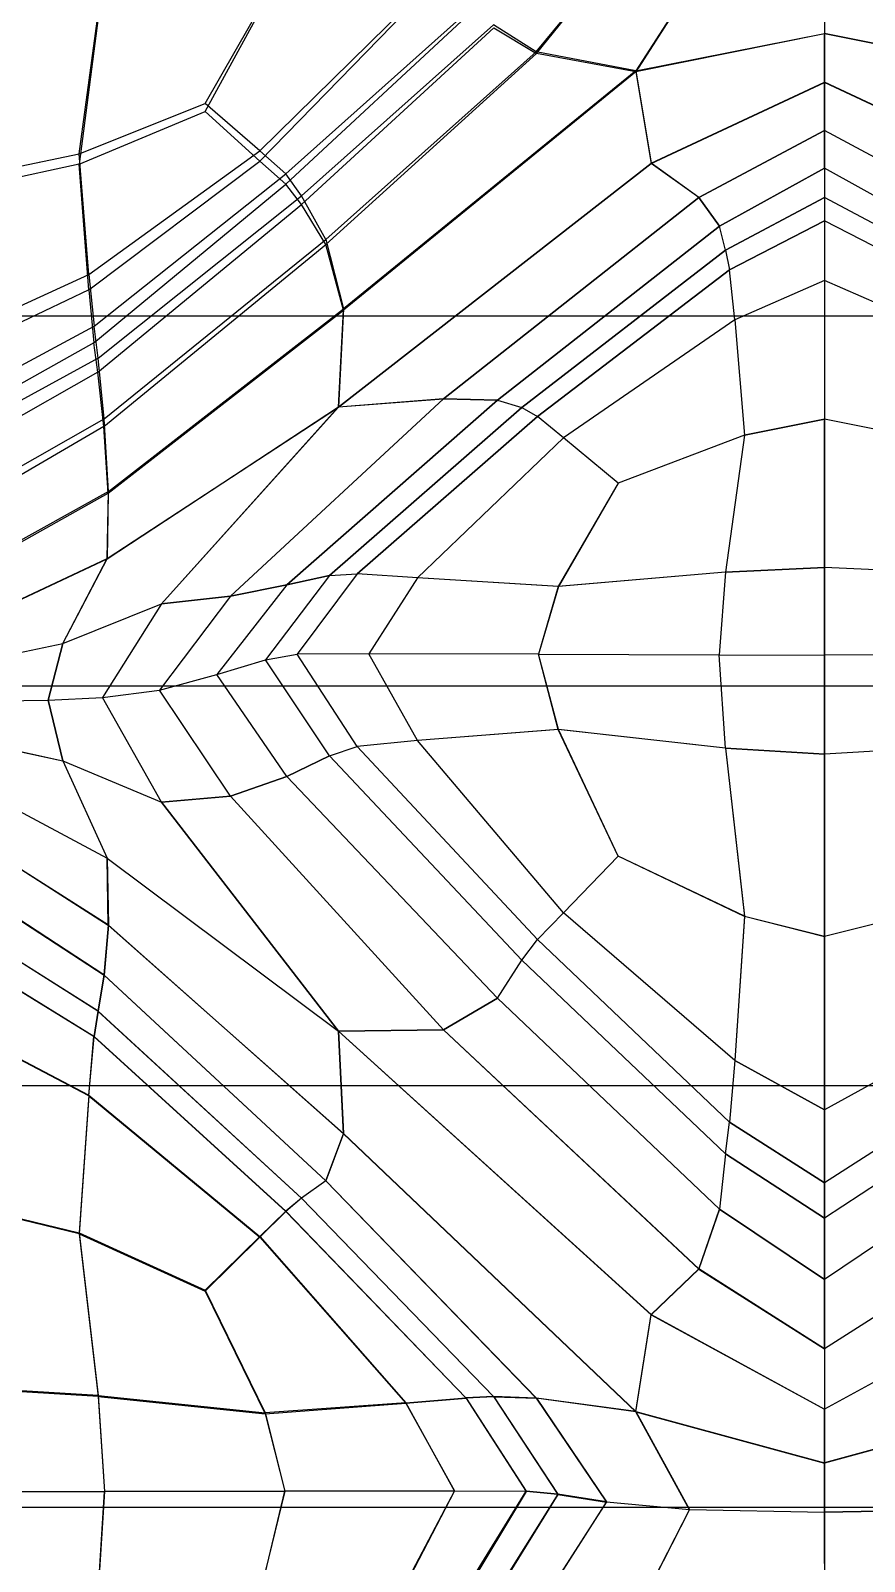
# Model space of a CAD drawing. Extents: x 11992 to 29481, y -6727 to 6811.
# Drawn here: x 12607.29 to 12612.22, y 1285.14 to 1294.19 of the extents above; entities that cross this region are included whole.
import ezdxf

# ---------------------------------------------------------------- set-up
doc = ezdxf.new("R2010")
doc.units = 0
doc.header["$MEASUREMENT"] = 0
doc.layers.get('0').update_dxf_attribs({"color": 8, "linetype": 'CONTINUOUS'})

msp = doc.modelspace()

# ---------------------------------------------------------------- linework, layer by layer
for p, q in [((12611.9796, 1295.401, -1753.5569), (12611.9796, 1294.1714, -1754.7869)), ((12610.2778, 1294.0658, -1725.6992), (12610.6927, 1294.5696, -1726.1177)), ((12610.2788, 1294.0549, -1755.1609), (12610.6927, 1294.5684, -1754.7494)), ((12611.9796, 1294.6073, -1726.5148), (12611.9796, 1291.8938, -1723.8011)), ((12611.1838, 1294.447, -1726.2409), (12610.8667, 1293.9533, -1725.857)), ((12611.1838, 1294.4451, -1754.6268), (12610.8667, 1293.948, -1755.0074)), ((12608.3213, 1293.7118, -1755.6928), (12608.6756, 1294.361, -1755.2319)), ((12608.3223, 1293.7604, -1725.139), (12608.6756, 1294.3815, -1725.6174)), ((12609.5068, 1294.3045, -1755.2706), (12608.6446, 1293.4197, -1755.8937)), ((12608.6456, 1293.4795, -1724.9334), (12609.5068, 1294.3271, -1725.5789)), ((12609.8625, 1294.293, -1725.5644), (12608.7987, 1293.3434, -1724.8391)), ((12607.6895, 1294.2659, -1755.2952), (12607.577, 1293.4016, -1755.9057)), ((12607.5779, 1293.4624, -1724.9187), (12607.6895, 1294.2892, -1725.5512)), ((12609.863, 1294.2718, -1755.2872), (12608.7977, 1293.2824, -1755.9893)), ((12610.0265, 1294.2074, -1755.2583), (12608.8912, 1293.1636, -1756.012)), ((12610.0256, 1294.2244, -1725.5968), (12608.8916, 1293.2147, -1724.824)), ((12610.2778, 1294.0658, -1725.6992), (12610.0256, 1294.2244, -1725.5968)), ((12610.0265, 1294.2074, -1755.2583), (12610.2788, 1294.0549, -1755.1609)), ((12610.8667, 1293.9533, -1725.857), (12611.9796, 1294.1741, -1726.0794)), ((12611.9796, 1294.1714, -1754.7869), (12610.8667, 1293.948, -1755.0074)), ((12613.0931, 1293.9502, -1725.8594), (12611.9796, 1294.1741, -1726.0794)), ((12613.0926, 1293.9478, -1755.0071), (12611.9796, 1294.1714, -1754.7869)), ((12611.9796, 1293.377, -1755.5806), (12611.9796, 1294.1714, -1754.7869)), ((12610.2778, 1294.0658, -1725.6992), (12609.0356, 1292.9557, -1724.8561)), ((12609.0356, 1292.9267, -1755.9938), (12610.2788, 1294.0549, -1755.1609)), ((12610.8667, 1293.9533, -1725.857), (12610.2778, 1294.0658, -1725.6992)), ((12610.8667, 1293.948, -1755.0074), (12610.2788, 1294.0549, -1755.1609)), ((12610.8667, 1293.9533, -1725.857), (12609.1386, 1292.5464, -1724.7715)), ((12610.8667, 1293.948, -1755.0074), (12609.1386, 1292.5383, -1756.0909)), ((12610.8667, 1293.9533, -1725.857), (12610.9568, 1293.4066, -1725.5101)), ((12610.8667, 1293.948, -1755.0074), (12610.9568, 1293.4044, -1755.3553)), ((12610.9568, 1293.4066, -1725.5101), (12611.9796, 1293.8858, -1725.8786)), ((12610.9568, 1293.4044, -1755.3553), (12611.9796, 1293.8839, -1754.9872)), ((12613.0029, 1293.4049, -1725.5113), (12611.9796, 1293.8858, -1725.8786)), ((12613.0025, 1293.4044, -1755.3553), (12611.9796, 1293.8839, -1754.9872)), ((12607.5779, 1293.4624, -1724.9187), (12608.3223, 1293.7604, -1725.139)), ((12608.6456, 1293.4795, -1724.9334), (12608.3223, 1293.7604, -1725.139)), ((12607.577, 1293.4016, -1755.9057), (12608.3213, 1293.7118, -1755.6928)), ((12608.3213, 1293.7118, -1755.6928), (12608.6446, 1293.4197, -1755.8937)), ((12611.2382, 1293.2042, -1725.3149), (12611.9796, 1293.6002, -1725.6305)), ((12611.9796, 1293.5997, -1755.2354), (12611.2382, 1293.2035, -1755.5508)), ((12612.7211, 1293.2037, -1725.3152), (12611.9796, 1293.6002, -1725.6305)), ((12612.7211, 1293.2035, -1755.5508), (12611.9796, 1293.5997, -1755.2354)), ((12607.6352, 1292.7495, -1724.3918), (12608.6456, 1293.4795, -1724.9334)), ((12608.6456, 1293.4795, -1724.9334), (12608.7987, 1293.3434, -1724.8391)), ((12607.1049, 1293.3632, -1724.8452), (12607.5779, 1293.4624, -1724.9187)), ((12607.577, 1293.4016, -1755.9057), (12607.1049, 1293.2981, -1755.9766)), ((12607.6342, 1292.6594, -1756.4179), (12607.577, 1293.4016, -1755.9057)), ((12607.6352, 1292.7495, -1724.3918), (12607.5779, 1293.4624, -1724.9187)), ((12607.6342, 1292.6594, -1756.4179), (12608.6446, 1293.4197, -1755.8937)), ((12608.6446, 1293.4197, -1755.8937), (12608.7977, 1293.2824, -1755.9893)), ((12609.1091, 1291.9661, -1724.4066), (12610.9568, 1293.4066, -1725.5101)), ((12609.1091, 1291.9656, -1756.4596), (12610.9568, 1293.4044, -1755.3553)), ((12611.2382, 1293.2042, -1725.3149), (12610.9568, 1293.4066, -1725.5101)), ((12611.2382, 1293.2035, -1755.5508), (12610.9568, 1293.4044, -1755.3553)), ((12607.6657, 1292.4429, -1724.166), (12608.7987, 1293.3434, -1724.8391)), ((12608.8916, 1293.2147, -1724.824), (12608.7987, 1293.3434, -1724.8391)), ((12611.3602, 1293.0342, -1725.0034), (12611.9796, 1293.377, -1725.2852)), ((12611.9796, 1293.377, -1755.5806), (12611.3602, 1293.0342, -1755.8625)), ((12612.599, 1293.0342, -1725.0034), (12611.9796, 1293.377, -1725.2852)), ((12611.9796, 1293.377, -1755.5806), (12611.9796, 1291.0179, -1757.8026)), ((12612.599, 1293.0342, -1755.8625), (12611.9796, 1293.377, -1755.5806)), ((12607.6643, 1292.3454, -1756.6421), (12608.7977, 1293.2824, -1755.9893)), ((12607.6891, 1292.2548, -1724.1031), (12608.8916, 1293.2147, -1724.824)), ((12608.8912, 1293.1636, -1756.012), (12608.7977, 1293.2824, -1755.9893)), ((12609.0356, 1292.9557, -1724.8561), (12608.8916, 1293.2147, -1724.824)), ((12607.6876, 1292.1716, -1756.7158), (12608.8912, 1293.1636, -1756.012)), ((12609.0356, 1292.9267, -1755.9938), (12608.8912, 1293.1636, -1756.012)), ((12609.729, 1292.0147, -1724.3685), (12611.2382, 1293.2042, -1725.3149)), ((12611.2382, 1293.2035, -1755.5508), (12609.729, 1292.0147, -1756.4973)), ((12611.2382, 1293.2042, -1725.3149), (12611.3602, 1293.0342, -1725.0034)), ((12611.3602, 1293.0342, -1755.8625), (12611.2382, 1293.2035, -1755.5508)), ((12611.3965, 1292.8933, -1724.707), (12611.9796, 1293.2035, -1724.9684)), ((12611.9796, 1293.2035, -1755.8974), (12611.3965, 1292.8933, -1756.1588)), ((12612.5628, 1292.8933, -1756.1588), (12611.9796, 1293.2035, -1755.8974)), ((12612.5628, 1292.8933, -1724.707), (12611.9796, 1293.2035, -1724.9684)), ((12611.3602, 1293.0342, -1755.8625), (12610.0484, 1292.0054, -1756.7081)), ((12610.0484, 1292.0054, -1724.1577), (12611.3602, 1293.0342, -1725.0034)), ((12611.3965, 1292.8933, -1756.1588), (12611.3602, 1293.0342, -1755.8625)), ((12611.3965, 1292.8933, -1724.707), (12611.3602, 1293.0342, -1725.0034)), ((12611.9796, 1293.0668, -1756.0604), (12611.4198, 1292.7776, -1756.3084)), ((12611.4198, 1292.7776, -1724.5574), (12611.9796, 1293.0668, -1724.8055)), ((12612.5394, 1292.7776, -1756.3085), (12611.9796, 1293.0668, -1756.0604)), ((12612.5394, 1292.7776, -1724.5574), (12611.9796, 1293.0668, -1724.8055)), ((12607.7243, 1291.896, -1724.0645), (12609.0356, 1292.9557, -1724.8561)), ((12609.0356, 1292.9557, -1724.8561), (12609.1386, 1292.5464, -1724.7715)), ((12607.7239, 1291.8497, -1756.7765), (12609.0356, 1292.9267, -1755.9938)), ((12609.1386, 1292.5383, -1756.0909), (12609.0356, 1292.9267, -1755.9938)), ((12610.1924, 1291.9625, -1723.9228), (12611.3965, 1292.8933, -1724.707)), ((12611.3965, 1292.8933, -1756.1588), (12610.1924, 1291.9625, -1756.943)), ((12611.3965, 1292.8933, -1756.1588), (12611.4198, 1292.7776, -1756.3084)), ((12611.3965, 1292.8933, -1724.707), (12611.4198, 1292.7776, -1724.5574)), ((12610.2859, 1291.9103, -1723.8131), (12611.4198, 1292.7776, -1724.5574)), ((12611.4198, 1292.7776, -1756.3084), (12610.2859, 1291.9103, -1757.0528)), ((12611.4503, 1292.4818, -1724.3095), (12611.4198, 1292.7776, -1724.5574)), ((12611.4503, 1292.4818, -1756.5563), (12611.4198, 1292.7776, -1756.3084)), ((12607.1049, 1292.5061, -1724.2112), (12607.6352, 1292.7495, -1724.3918)), ((12607.6352, 1292.7495, -1724.3918), (12607.6657, 1292.4429, -1724.166)), ((12611.9796, 1292.7145, -1756.3545), (12611.4503, 1292.4818, -1756.5563)), ((12611.9796, 1292.7145, -1724.5114), (12611.4503, 1292.4818, -1724.3095)), ((12612.5094, 1292.4818, -1724.3095), (12611.9796, 1292.7145, -1724.5114)), ((12612.5094, 1292.4818, -1756.5563), (12611.9796, 1292.7145, -1756.3545)), ((12607.6342, 1292.6594, -1756.4179), (12607.1049, 1292.4057, -1756.5926)), ((12607.6342, 1292.6594, -1756.4179), (12607.6643, 1292.3454, -1756.6421)), ((12651.3121, 1292.502, -1756.3956), (12606.3119, 1292.502, -1756.3956)), ((12651.3121, 1292.502, -1724.4698), (12606.3119, 1292.502, -1724.4698)), ((12607.7496, 1291.457, -1756.8903), (12609.1386, 1292.5383, -1756.0909)), ((12607.7501, 1291.4671, -1723.9714), (12609.1386, 1292.5464, -1724.7715)), ((12609.1386, 1292.5464, -1724.7715), (12609.1091, 1291.9661, -1724.4066)), ((12609.1091, 1291.9656, -1756.4596), (12609.1386, 1292.5383, -1756.0909)), ((12607.1049, 1292.1427, -1723.9416), (12607.6657, 1292.4429, -1724.166)), ((12607.6891, 1292.2548, -1724.1031), (12607.6657, 1292.4429, -1724.166)), ((12611.4503, 1292.4818, -1724.3095), (12610.439, 1291.7832, -1723.704)), ((12611.4503, 1292.4818, -1756.5563), (12610.439, 1291.7832, -1757.1618)), ((12611.4503, 1292.4818, -1724.3095), (12611.5071, 1291.7994, -1723.7187)), ((12611.4503, 1292.4818, -1756.5563), (12611.5071, 1291.7994, -1757.1472)), ((12607.6643, 1292.3454, -1756.6421), (12607.1049, 1292.0328, -1756.8597)), ((12607.6876, 1292.1716, -1756.7158), (12607.6643, 1292.3454, -1756.6421)), ((12607.6891, 1292.2548, -1724.1031), (12607.1049, 1291.9346, -1723.8627)), ((12607.7243, 1291.896, -1724.0645), (12607.6891, 1292.2548, -1724.1031)), ((12607.6876, 1292.1716, -1756.7158), (12607.1049, 1291.8409, -1756.9503)), ((12607.7239, 1291.8497, -1756.7765), (12607.6876, 1292.1716, -1756.7158)), ((12607.7425, 1291.0684, -1723.7442), (12609.1091, 1291.9661, -1724.4066)), ((12607.7425, 1291.0696, -1757.1231), (12609.1091, 1291.9656, -1756.4596)), ((12608.0634, 1290.8031, -1723.5146), (12609.1091, 1291.9661, -1724.4066)), ((12609.1091, 1291.9656, -1756.4596), (12608.0634, 1290.8028, -1757.3513)), ((12609.729, 1292.0147, -1756.4973), (12608.4715, 1290.8479, -1757.4177)), ((12608.4715, 1290.8479, -1723.4482), (12609.729, 1292.0147, -1724.3685)), ((12608.8049, 1290.9142, -1723.276), (12610.0484, 1292.0054, -1724.1577)), ((12610.0484, 1292.0054, -1756.7081), (12608.8049, 1290.9142, -1757.5898)), ((12610.1924, 1291.9625, -1756.943), (12609.0566, 1290.9692, -1757.7631)), ((12609.0566, 1290.9692, -1723.1027), (12610.1924, 1291.9625, -1723.9228)), ((12609.729, 1292.0147, -1756.4973), (12609.1091, 1291.9656, -1756.4596)), ((12609.1091, 1291.9661, -1724.4066), (12609.729, 1292.0147, -1724.3685)), ((12609.729, 1292.0147, -1724.3685), (12610.0484, 1292.0054, -1724.1577)), ((12610.0484, 1292.0054, -1756.7081), (12609.729, 1292.0147, -1756.4973)), ((12610.0484, 1292.0054, -1724.1577), (12610.1924, 1291.9625, -1723.9228)), ((12610.0484, 1292.0054, -1756.7081), (12610.1924, 1291.9625, -1756.943)), ((12610.1924, 1291.9625, -1723.9228), (12610.2859, 1291.9103, -1723.8131)), ((12610.1924, 1291.9625, -1756.943), (12610.2859, 1291.9103, -1757.0528)), ((12607.1049, 1291.5426, -1723.8007), (12607.7243, 1291.896, -1724.0645)), ((12607.7239, 1291.8497, -1756.7765), (12607.1049, 1291.4909, -1757.0374)), ((12607.7496, 1291.457, -1756.8903), (12607.7239, 1291.8497, -1756.7765)), ((12607.7501, 1291.4671, -1723.9714), (12607.7243, 1291.896, -1724.0645)), ((12610.2859, 1291.9103, -1757.0528), (12609.2197, 1290.9804, -1757.833)), ((12609.2197, 1290.9804, -1723.0328), (12610.2859, 1291.9103, -1723.8131)), ((12610.439, 1291.7832, -1723.704), (12610.2859, 1291.9103, -1723.8131)), ((12610.439, 1291.7832, -1757.1618), (12610.2859, 1291.9103, -1757.0528)), ((12611.5071, 1291.7994, -1757.1472), (12611.9796, 1291.8938, -1757.0648)), ((12611.9796, 1291.8938, -1723.8011), (12611.5071, 1291.7994, -1723.7187)), ((12612.4522, 1291.7994, -1723.7187), (12611.9796, 1291.8938, -1723.8011)), ((12611.9796, 1286.3992, -1721.4732), (12611.9796, 1291.8938, -1723.8011)), ((12612.4522, 1291.7994, -1757.1472), (12611.9796, 1291.8938, -1757.0648)), ((12610.439, 1291.7832, -1723.704), (12609.5764, 1290.9561, -1723.0057)), ((12610.439, 1291.7832, -1757.1618), (12609.5764, 1290.9561, -1757.86)), ((12610.7623, 1291.5152, -1723.4714), (12610.439, 1291.7832, -1723.704)), ((12610.7623, 1291.5152, -1757.3944), (12610.439, 1291.7832, -1757.1618)), ((12611.5071, 1291.7994, -1723.7187), (12610.7623, 1291.5152, -1723.4714)), ((12611.5071, 1291.7994, -1757.1472), (12610.7623, 1291.5152, -1757.3944)), ((12611.5071, 1291.7994, -1723.7187), (12611.395, 1290.9895, -1723.0377)), ((12611.5071, 1291.7994, -1757.1472), (12611.395, 1290.9895, -1757.8282)), ((12610.7623, 1291.5152, -1757.3944), (12610.408, 1290.9041, -1757.9049)), ((12610.7623, 1291.5152, -1723.4714), (12610.4085, 1290.9041, -1722.961)), ((12607.7501, 1291.4671, -1723.9714), (12607.1049, 1291.1073, -1723.7045)), ((12607.1049, 1291.0966, -1757.1567), (12607.7496, 1291.457, -1756.8903)), ((12607.7425, 1291.0684, -1723.7442), (12607.7501, 1291.4671, -1723.9714)), ((12607.7496, 1291.457, -1756.8903), (12607.7425, 1291.0696, -1757.1231)), ((12607.1049, 1290.7709, -1757.3443), (12607.7425, 1291.0696, -1757.1231)), ((12607.1049, 1290.769, -1723.5235), (12607.7425, 1291.0684, -1723.7442)), ((12607.4812, 1290.568, -1757.4979), (12607.7425, 1291.0696, -1757.1231)), ((12607.4812, 1290.5675, -1723.3683), (12607.7425, 1291.0684, -1723.7442)), ((12609.0566, 1290.9692, -1757.7631), (12608.678, 1290.4721, -1758.1325)), ((12609.0566, 1290.9692, -1723.1027), (12608.678, 1290.4721, -1722.7333)), ((12609.0566, 1290.9692, -1757.7631), (12608.8049, 1290.9142, -1757.5898)), ((12608.8049, 1290.9142, -1723.276), (12609.0566, 1290.9692, -1723.1027)), ((12609.2197, 1290.9804, -1757.833), (12608.8645, 1290.5048, -1758.1889)), ((12609.2197, 1290.9804, -1723.0328), (12608.8645, 1290.5048, -1722.6769)), ((12609.0566, 1290.9692, -1757.7631), (12609.2197, 1290.9804, -1757.833)), ((12609.0566, 1290.9692, -1723.1027), (12609.2197, 1290.9804, -1723.0328)), ((12609.5764, 1290.9561, -1757.86), (12609.2197, 1290.9804, -1757.833)), ((12609.5764, 1290.9561, -1723.0057), (12609.2197, 1290.9804, -1723.0328)), ((12609.5764, 1290.9561, -1757.86), (12609.2888, 1290.5069, -1758.193)), ((12609.5764, 1290.9561, -1723.0057), (12609.2888, 1290.5069, -1722.6729)), ((12610.408, 1290.9041, -1757.9049), (12609.5764, 1290.9561, -1757.86)), ((12610.4085, 1290.9041, -1722.961), (12609.5764, 1290.9561, -1723.0057)), ((12611.395, 1290.9895, -1757.8282), (12610.408, 1290.9041, -1757.9049)), ((12611.395, 1290.9895, -1723.0377), (12610.4085, 1290.9041, -1722.961)), ((12611.395, 1290.9895, -1723.0377), (12611.3574, 1290.5005, -1722.6842)), ((12611.395, 1290.9895, -1757.8282), (12611.3574, 1290.5005, -1758.1817)), ((12611.9796, 1291.0179, -1723.0632), (12611.395, 1290.9895, -1723.0377)), ((12611.395, 1290.9895, -1757.8282), (12611.9796, 1291.0179, -1757.8026)), ((12611.9796, 1291.0179, -1757.8026), (12611.9796, 1286.0414, -1759.5163)), ((12612.5647, 1290.9895, -1757.8282), (12611.9796, 1291.0179, -1757.8026)), ((12612.5647, 1290.9895, -1723.0377), (12611.9796, 1291.0179, -1723.0632)), ((12608.8049, 1290.9142, -1757.5898), (12608.39, 1290.3839, -1757.9798)), ((12608.8049, 1290.9142, -1723.276), (12608.39, 1290.3839, -1722.886)), ((12608.4715, 1290.8479, -1723.4482), (12608.8049, 1290.9142, -1723.276)), ((12608.8049, 1290.9142, -1757.5898), (12608.4715, 1290.8479, -1757.4177)), ((12610.408, 1290.9041, -1757.9049), (12610.2902, 1290.5043, -1758.1884)), ((12610.4085, 1290.9041, -1722.961), (12610.2902, 1290.5043, -1722.6774)), ((12607.4812, 1290.5675, -1723.3683), (12608.0634, 1290.8031, -1723.5146)), ((12607.4812, 1290.568, -1757.4979), (12608.0634, 1290.8028, -1757.3513)), ((12608.0634, 1290.8031, -1723.5146), (12607.7148, 1290.2483, -1723.1209)), ((12608.0634, 1290.8028, -1757.3513), (12607.7148, 1290.2483, -1757.745)), ((12608.4715, 1290.8479, -1723.4482), (12608.0519, 1290.2921, -1723.0451)), ((12608.4715, 1290.8479, -1757.4177), (12608.0519, 1290.2921, -1757.8207)), ((12608.0634, 1290.8031, -1723.5146), (12608.4715, 1290.8479, -1723.4482)), ((12608.4715, 1290.8479, -1757.4177), (12608.0634, 1290.8028, -1757.3513)), ((12607.1049, 1290.4895, -1757.5468), (12607.4812, 1290.568, -1757.4979)), ((12607.1049, 1290.4891, -1723.3195), (12607.4812, 1290.5675, -1723.3683)), ((12607.4812, 1290.568, -1757.4979), (12607.3939, 1290.2335, -1757.7194)), ((12607.3939, 1290.2335, -1723.1463), (12607.4812, 1290.5675, -1723.3683)), ((12608.678, 1290.4721, -1722.7333), (12608.8645, 1290.5048, -1722.6769)), ((12608.678, 1290.4721, -1758.1325), (12608.8645, 1290.5048, -1758.1889)), ((12609.2888, 1290.5069, -1722.6729), (12608.8645, 1290.5048, -1722.6769)), ((12609.2888, 1290.5069, -1758.193), (12608.8645, 1290.5048, -1758.1889)), ((12609.2197, 1289.9586, -1722.4427), (12608.8645, 1290.5048, -1722.6769)), ((12609.2197, 1289.9586, -1758.4231), (12608.8645, 1290.5048, -1758.1889)), ((12609.5764, 1289.9941, -1722.4504), (12609.2888, 1290.5069, -1722.6729)), ((12609.5764, 1289.9941, -1758.4155), (12609.2888, 1290.5069, -1758.193)), ((12610.2902, 1290.5043, -1758.1884), (12609.2888, 1290.5069, -1758.193)), ((12610.2902, 1290.5043, -1722.6774), (12609.2888, 1290.5069, -1722.6729)), ((12610.4085, 1290.059, -1722.4729), (12610.2902, 1290.5043, -1722.6774)), ((12610.408, 1290.059, -1758.393), (12610.2902, 1290.5043, -1758.1884)), ((12610.2902, 1290.5043, -1758.1884), (12611.3574, 1290.5005, -1758.1817)), ((12610.2902, 1290.5043, -1722.6774), (12611.3574, 1290.5005, -1722.6842)), ((12611.3574, 1290.5005, -1758.1817), (12611.9796, 1290.4991, -1758.1794)), ((12611.395, 1289.95, -1758.4284), (12611.3574, 1290.5005, -1758.1817)), ((12611.395, 1289.9498, -1722.4373), (12611.3574, 1290.5005, -1722.6842)), ((12611.3574, 1290.5005, -1722.6842), (12611.9796, 1290.4991, -1722.6864)), ((12612.6024, 1290.5005, -1722.6842), (12611.9796, 1290.4991, -1722.6864)), ((12612.6019, 1290.5005, -1758.1817), (12611.9796, 1290.4991, -1758.1794)), ((12608.39, 1290.3839, -1757.9798), (12608.678, 1290.4721, -1758.1325)), ((12608.39, 1290.3839, -1722.886), (12608.678, 1290.4721, -1722.7333)), ((12609.0566, 1289.9035, -1722.4874), (12608.678, 1290.4721, -1722.7333)), ((12609.0566, 1289.9035, -1758.3784), (12608.678, 1290.4721, -1758.1325)), ((12651.3116, 1290.3157, -1757.8612), (12606.3119, 1290.3157, -1757.8612)), ((12651.3116, 1290.3157, -1723.0042), (12606.3119, 1290.3157, -1723.0042)), ((12608.0519, 1290.2921, -1757.8207), (12608.39, 1290.3839, -1757.9798)), ((12608.0519, 1290.2921, -1723.0451), (12608.39, 1290.3839, -1722.886)), ((12608.8049, 1289.7812, -1722.6218), (12608.39, 1290.3839, -1722.886)), ((12608.8049, 1289.7812, -1758.244), (12608.39, 1290.3839, -1757.9798)), ((12607.1049, 1290.2285, -1757.7108), (12607.3939, 1290.2335, -1757.7194)), ((12607.1049, 1290.2285, -1723.155), (12607.3939, 1290.2335, -1723.1463)), ((12607.3939, 1290.2335, -1757.7194), (12607.7148, 1290.2483, -1757.745)), ((12607.3939, 1290.2335, -1723.1463), (12607.7148, 1290.2483, -1723.1209)), ((12607.3939, 1290.2335, -1757.7194), (12607.4812, 1289.8744, -1757.8978)), ((12607.4812, 1289.8747, -1722.9675), (12607.3939, 1290.2335, -1723.1463)), ((12607.7148, 1290.2483, -1757.745), (12608.0519, 1290.2921, -1757.8207)), ((12607.7148, 1290.2483, -1723.1209), (12608.0519, 1290.2921, -1723.0451)), ((12608.0634, 1289.63, -1722.8374), (12607.7148, 1290.2483, -1723.1209)), ((12608.0634, 1289.63, -1758.0285), (12607.7148, 1290.2483, -1757.745)), ((12608.4715, 1289.6651, -1758.1005), (12608.0519, 1290.2921, -1757.8207)), ((12608.4715, 1289.6651, -1722.7654), (12608.0519, 1290.2921, -1723.0451)), ((12610.4085, 1290.059, -1722.4729), (12609.5764, 1289.9941, -1722.4504)), ((12610.408, 1290.059, -1758.393), (12609.5764, 1289.9941, -1758.4155)), ((12611.395, 1289.95, -1758.4284), (12610.408, 1290.059, -1758.393)), ((12610.7623, 1289.3113, -1758.667), (12610.408, 1290.059, -1758.393)), ((12611.395, 1289.9498, -1722.4373), (12610.4085, 1290.059, -1722.4729)), ((12610.7623, 1289.3113, -1722.1989), (12610.4085, 1290.059, -1722.4729)), ((12607.1049, 1289.9562, -1723.011), (12607.4812, 1289.8747, -1722.9675)), ((12607.1049, 1289.956, -1757.8542), (12607.4812, 1289.8744, -1757.8978)), ((12609.0566, 1289.9035, -1722.4874), (12609.2197, 1289.9586, -1722.4427)), ((12609.0566, 1289.9035, -1758.3784), (12609.2197, 1289.9586, -1758.4231)), ((12609.5764, 1289.9941, -1722.4504), (12609.2197, 1289.9586, -1722.4427)), ((12609.5764, 1289.9941, -1758.4155), (12609.2197, 1289.9586, -1758.4231)), ((12610.2859, 1288.818, -1722.0277), (12609.2197, 1289.9586, -1722.4427)), ((12609.2197, 1289.9586, -1758.4231), (12610.2859, 1288.818, -1758.8381)), ((12610.439, 1288.9758, -1758.7826), (12609.5764, 1289.9941, -1758.4155)), ((12610.439, 1288.9758, -1722.0833), (12609.5764, 1289.9941, -1722.4504)), ((12611.395, 1289.95, -1758.4284), (12611.5071, 1288.9553, -1758.7892)), ((12611.395, 1289.95, -1758.4284), (12611.9796, 1289.9135, -1758.4402)), ((12611.9796, 1289.9135, -1722.4255), (12611.395, 1289.9498, -1722.4373)), ((12611.395, 1289.9498, -1722.4373), (12611.5071, 1288.9551, -1722.0766)), ((12612.5647, 1289.9498, -1758.4284), (12611.9796, 1289.9135, -1758.4402)), ((12612.5647, 1289.9498, -1722.4373), (12611.9796, 1289.9135, -1722.4255)), ((12607.4812, 1289.8747, -1722.9675), (12607.7425, 1289.2991, -1722.7206)), ((12607.4812, 1289.8747, -1722.9675), (12608.0634, 1289.63, -1722.8374)), ((12607.4812, 1289.8744, -1757.8978), (12607.7425, 1289.2984, -1758.1434)), ((12607.4812, 1289.8744, -1757.8978), (12608.0634, 1289.63, -1758.0285)), ((12609.0566, 1289.9035, -1722.4874), (12608.8049, 1289.7812, -1722.6218)), ((12608.8049, 1289.7812, -1758.244), (12609.0566, 1289.9035, -1758.3784)), ((12610.1924, 1288.6966, -1722.0374), (12609.0566, 1289.9035, -1722.4874)), ((12609.0566, 1289.9035, -1758.3784), (12610.1924, 1288.6966, -1758.8285)), ((12608.8049, 1289.7812, -1722.6218), (12608.4715, 1289.6651, -1722.7654)), ((12608.4715, 1289.6651, -1758.1005), (12608.8049, 1289.7812, -1758.244)), ((12608.8049, 1289.7812, -1758.244), (12610.0484, 1288.4718, -1758.7482)), ((12610.0484, 1288.4718, -1722.1176), (12608.8049, 1289.7812, -1722.6218)), ((12607.1049, 1289.6401, -1722.8687), (12607.7425, 1289.2991, -1722.7206)), ((12607.1049, 1289.6393, -1757.9947), (12607.7425, 1289.2984, -1758.1434)), ((12608.0634, 1289.63, -1758.0285), (12608.4715, 1289.6651, -1758.1005)), ((12608.4715, 1289.6651, -1722.7654), (12608.0634, 1289.63, -1722.8374)), ((12609.1091, 1288.2765, -1722.2764), (12608.0634, 1289.63, -1722.8374)), ((12608.0634, 1289.63, -1758.0285), (12609.1091, 1288.2758, -1758.5897)), ((12609.729, 1288.2846, -1722.2151), (12608.4715, 1289.6651, -1722.7654)), ((12608.4715, 1289.6651, -1758.1005), (12609.729, 1288.2844, -1758.6508)), ((12607.1049, 1289.3148, -1722.6804), (12607.7496, 1288.9038, -1722.5015)), ((12607.7501, 1288.9024, -1758.3752), (12607.1049, 1289.3132, -1758.197)), ((12607.7496, 1288.9038, -1722.5015), (12607.7425, 1289.2991, -1722.7206)), ((12607.7425, 1289.2991, -1722.7206), (12609.1091, 1288.2765, -1722.2764)), ((12607.7425, 1289.2984, -1758.1434), (12607.7501, 1288.9024, -1758.3752)), ((12607.7425, 1289.2984, -1758.1434), (12609.1091, 1288.2758, -1758.5897)), ((12610.7623, 1289.3113, -1722.1989), (12610.439, 1288.9758, -1722.0833)), ((12610.7623, 1289.3113, -1758.667), (12610.439, 1288.9758, -1758.7826)), ((12611.5071, 1288.9553, -1758.7892), (12610.7623, 1289.3113, -1758.667)), ((12611.5071, 1288.9551, -1722.0766), (12610.7623, 1289.3113, -1722.1989)), ((12607.7239, 1288.6089, -1722.2182), (12607.1049, 1289.0142, -1722.3985)), ((12607.1049, 1289.0123, -1758.526), (12607.7243, 1288.6072, -1758.7)), ((12610.439, 1288.9758, -1758.7826), (12610.2859, 1288.818, -1758.8381)), ((12610.439, 1288.9758, -1722.0833), (12610.2859, 1288.818, -1722.0277)), ((12611.4503, 1288.1023, -1721.781), (12610.439, 1288.9758, -1722.0833)), ((12611.4503, 1288.1023, -1759.0848), (12610.439, 1288.9758, -1758.7826)), ((12611.5071, 1288.9553, -1758.7892), (12611.4503, 1288.1023, -1759.0848)), ((12611.5071, 1288.9551, -1722.0766), (12611.4503, 1288.1023, -1721.781)), ((12611.5071, 1288.9553, -1758.7892), (12611.9796, 1288.8366, -1758.83)), ((12611.9796, 1288.8363, -1722.0358), (12611.5071, 1288.9551, -1722.0766)), ((12612.4522, 1288.9553, -1758.7892), (12611.9796, 1288.8366, -1758.83)), ((12612.4522, 1288.9551, -1722.0766), (12611.9796, 1288.8363, -1722.0358)), ((12607.7496, 1288.9038, -1722.5015), (12607.7239, 1288.6089, -1722.2182)), ((12607.7501, 1288.9024, -1758.3752), (12607.7243, 1288.6072, -1758.7)), ((12607.7496, 1288.9038, -1722.5015), (12609.1386, 1287.6707, -1721.9647)), ((12607.7501, 1288.9024, -1758.3752), (12609.1386, 1287.6698, -1758.9099)), ((12610.1924, 1288.6966, -1758.8285), (12610.2859, 1288.818, -1758.8381)), ((12610.1924, 1288.6966, -1722.0374), (12610.2859, 1288.818, -1722.0277)), ((12611.4198, 1287.7394, -1721.6485), (12610.2859, 1288.818, -1722.0277)), ((12610.2859, 1288.818, -1758.8381), (12611.4198, 1287.7394, -1759.2173)), ((12607.6881, 1288.3955, -1721.97), (12607.1049, 1288.7639, -1722.1391)), ((12607.6891, 1288.3946, -1758.9914), (12607.1049, 1288.7627, -1758.8345)), ((12610.0484, 1288.4718, -1758.7482), (12610.1924, 1288.6966, -1758.8285)), ((12610.0484, 1288.4718, -1722.1176), (12610.1924, 1288.6966, -1722.0374)), ((12610.1924, 1288.6966, -1758.8285), (12611.3965, 1287.5522, -1759.2425)), ((12611.3965, 1287.5522, -1721.6233), (12610.1924, 1288.6966, -1722.0374)), ((12607.7239, 1288.6089, -1722.2182), (12607.6881, 1288.3955, -1721.97)), ((12607.7243, 1288.6072, -1758.7), (12607.6891, 1288.3946, -1758.9914)), ((12607.7239, 1288.6089, -1722.2182), (12609.0356, 1287.3925, -1721.6771)), ((12607.7243, 1288.6072, -1758.7), (12609.0356, 1287.3918, -1759.2221)), ((12607.1049, 1288.5903, -1758.9752), (12607.6657, 1288.2458, -1759.123)), ((12607.6647, 1288.2446, -1721.8563), (12607.1049, 1288.5893, -1722.018)), ((12609.729, 1288.2844, -1758.6508), (12610.0484, 1288.4718, -1758.7482)), ((12610.0484, 1288.4718, -1722.1176), (12609.729, 1288.2846, -1722.2151)), ((12611.3602, 1287.2251, -1721.6495), (12610.0484, 1288.4718, -1722.1176)), ((12610.0484, 1288.4718, -1758.7482), (12611.3602, 1287.2251, -1759.2163)), ((12607.6881, 1288.3955, -1721.97), (12607.6647, 1288.2446, -1721.8563)), ((12607.6891, 1288.3946, -1758.9914), (12607.6657, 1288.2458, -1759.123)), ((12607.6881, 1288.3955, -1721.97), (12608.8912, 1287.29, -1721.4627)), ((12607.6891, 1288.3946, -1758.9914), (12608.8916, 1287.2902, -1759.4622)), ((12607.6342, 1287.8934, -1721.6964), (12607.6647, 1288.2446, -1721.8563)), ((12607.6352, 1287.8972, -1759.2755), (12607.6657, 1288.2458, -1759.123)), ((12607.6647, 1288.2446, -1721.8563), (12608.7977, 1287.2108, -1721.371)), ((12607.6657, 1288.2458, -1759.123), (12608.7987, 1287.2127, -1759.5662)), ((12609.729, 1288.2846, -1722.2151), (12609.1091, 1288.2765, -1722.2764)), ((12609.1091, 1288.2758, -1758.5897), (12609.729, 1288.2844, -1758.6508)), ((12609.1091, 1288.2765, -1722.2764), (12609.1386, 1287.6707, -1721.9647)), ((12609.1091, 1288.2765, -1722.2764), (12610.9568, 1286.6007, -1721.5824)), ((12609.1091, 1288.2758, -1758.5897), (12610.9568, 1286.6002, -1759.2855)), ((12609.1386, 1287.6698, -1758.9099), (12609.1091, 1288.2758, -1758.5897)), ((12611.2382, 1286.8706, -1721.6587), (12609.729, 1288.2846, -1722.2151)), ((12609.729, 1288.2844, -1758.6508), (12611.2382, 1286.8703, -1759.2077)), ((12607.1049, 1288.1752, -1759.155), (12607.6352, 1287.8972, -1759.2755)), ((12607.6342, 1287.8934, -1721.6964), (12607.1049, 1288.1716, -1721.8286)), ((12611.4503, 1288.1023, -1721.781), (12611.4198, 1287.7394, -1721.6485)), ((12611.4503, 1288.1023, -1759.0848), (12611.4198, 1287.7394, -1759.2173)), ((12611.4503, 1288.1023, -1759.0848), (12611.9796, 1287.8109, -1759.1855)), ((12611.9796, 1287.8109, -1721.6802), (12611.4503, 1288.1023, -1721.781)), ((12612.5094, 1288.1023, -1721.781), (12611.9796, 1287.8109, -1721.6802)), ((12612.5094, 1288.1023, -1759.0848), (12611.9796, 1287.8109, -1759.1855)), ((12651.3121, 1287.9535, -1721.8437), (12606.3119, 1287.9535, -1721.8437)), ((12651.3121, 1287.9535, -1759.0217), (12606.3119, 1287.9535, -1759.0217)), ((12607.6342, 1287.8934, -1721.6964), (12607.577, 1287.0787, -1721.3097)), ((12607.6352, 1287.8972, -1759.2755), (12607.5779, 1287.0842, -1759.6296)), ((12607.6342, 1287.8934, -1721.6964), (12608.6446, 1287.0594, -1721.3)), ((12607.6352, 1287.8972, -1759.2755), (12608.6456, 1287.063, -1759.637)), ((12611.3965, 1287.5522, -1759.2425), (12611.4198, 1287.7394, -1759.2173)), ((12611.3965, 1287.5522, -1721.6233), (12611.4198, 1287.7394, -1721.6485)), ((12611.9796, 1287.3801, -1721.5222), (12611.4198, 1287.7394, -1721.6485)), ((12611.4198, 1287.7394, -1759.2173), (12611.9796, 1287.3801, -1759.3436)), ((12612.5394, 1287.7394, -1721.6485), (12611.9796, 1287.3801, -1721.5222)), ((12612.5394, 1287.7394, -1759.2173), (12611.9796, 1287.3801, -1759.3436)), ((12609.1386, 1287.6707, -1721.9647), (12609.0356, 1287.3925, -1721.6771)), ((12609.0356, 1287.3918, -1759.2221), (12609.1386, 1287.6698, -1758.9099)), ((12609.1386, 1287.6707, -1721.9647), (12610.8667, 1286.0278, -1721.2857)), ((12610.8667, 1286.0263, -1759.5855), (12609.1386, 1287.6698, -1758.9099)), ((12611.3965, 1287.5522, -1759.2425), (12611.3602, 1287.2251, -1759.2163)), ((12611.3965, 1287.5522, -1721.6233), (12611.3602, 1287.2251, -1721.6495)), ((12611.3965, 1287.5522, -1759.2425), (12611.9796, 1287.1707, -1759.3805)), ((12611.9796, 1287.1707, -1721.4853), (12611.3965, 1287.5522, -1721.6233)), ((12612.5628, 1287.5522, -1721.6234), (12611.9796, 1287.1707, -1721.4853)), ((12612.5628, 1287.5522, -1759.2425), (12611.9796, 1287.1707, -1759.3805)), ((12609.0356, 1287.3925, -1721.6771), (12608.8912, 1287.29, -1721.4627)), ((12609.0356, 1287.3918, -1759.2221), (12608.8916, 1287.2902, -1759.4622)), ((12609.0356, 1287.3925, -1721.6771), (12610.2788, 1286.1072, -1721.1164)), ((12610.2778, 1286.1067, -1759.7619), (12609.0356, 1287.3918, -1759.2221)), ((12608.8912, 1287.29, -1721.4627), (12608.7977, 1287.2108, -1721.371)), ((12608.8916, 1287.2902, -1759.4622), (12608.7987, 1287.2127, -1759.5662)), ((12608.8912, 1287.29, -1721.4627), (12610.0265, 1286.1153, -1720.9355)), ((12610.0256, 1286.116, -1759.9504), (12608.8916, 1287.2902, -1759.4622)), ((12607.1049, 1287.1977, -1759.5802), (12607.5779, 1287.0842, -1759.6296)), ((12607.577, 1287.0787, -1721.3097), (12607.1049, 1287.192, -1721.3637)), ((12608.6446, 1287.0594, -1721.3), (12608.7977, 1287.2108, -1721.371)), ((12608.6456, 1287.063, -1759.637), (12608.7987, 1287.2127, -1759.5662)), ((12608.7977, 1287.2108, -1721.371), (12609.863, 1286.1079, -1720.8653)), ((12609.8625, 1286.1098, -1760.0261), (12608.7987, 1287.2127, -1759.5662)), ((12611.3602, 1287.2251, -1721.6495), (12611.2382, 1286.8706, -1721.6587)), ((12611.2382, 1286.8703, -1759.2077), (12611.3602, 1287.2251, -1759.2163)), ((12611.9796, 1286.8095, -1721.4934), (12611.3602, 1287.2251, -1721.6495)), ((12611.3602, 1287.2251, -1759.2163), (12611.9796, 1286.8095, -1759.3724)), ((12612.599, 1287.2251, -1721.6495), (12611.9796, 1286.8095, -1721.4934)), ((12612.599, 1287.2251, -1759.2163), (12611.9796, 1286.8095, -1759.3724)), ((12607.577, 1287.0787, -1721.3097), (12608.3213, 1286.7394, -1721.1474)), ((12607.577, 1287.0787, -1721.3097), (12607.6895, 1286.1179, -1720.8665)), ((12607.5779, 1287.0842, -1759.6296), (12607.6895, 1286.1231, -1760.0294)), ((12607.5779, 1287.0842, -1759.6296), (12608.3223, 1286.7447, -1759.7775)), ((12608.3213, 1286.7394, -1721.1474), (12608.6446, 1287.0594, -1721.3)), ((12608.6456, 1287.063, -1759.637), (12608.3223, 1286.7447, -1759.7775)), ((12608.6446, 1287.0594, -1721.3), (12609.5068, 1286.0774, -1720.8454)), ((12608.6456, 1287.063, -1759.637), (12609.5068, 1286.0802, -1760.0483)), ((12611.2382, 1286.8706, -1721.6587), (12610.9568, 1286.6007, -1721.5824)), ((12611.2382, 1286.8703, -1759.2077), (12610.9568, 1286.6002, -1759.2855)), ((12611.9796, 1286.3992, -1721.4732), (12611.2382, 1286.8706, -1721.6587)), ((12611.2382, 1286.8703, -1759.2077), (12611.9796, 1286.399, -1759.393)), ((12612.7211, 1286.8706, -1721.6587), (12611.9796, 1286.3992, -1721.4732)), ((12612.7211, 1286.8703, -1759.2072), (12611.9796, 1286.399, -1759.393)), ((12608.3213, 1286.7394, -1721.1474), (12608.6756, 1286.0154, -1720.8157)), ((12608.3223, 1286.7447, -1759.7775), (12608.6756, 1286.0197, -1760.0762)), ((12610.8667, 1286.0278, -1721.2857), (12610.9568, 1286.6007, -1721.5824)), ((12610.8667, 1286.0263, -1759.5855), (12610.9568, 1286.6002, -1759.2855)), ((12610.9568, 1286.6007, -1721.5824), (12611.9796, 1286.0421, -1721.3511)), ((12610.9568, 1286.6002, -1759.2855), (12611.9796, 1286.0414, -1759.5163)), ((12613.0025, 1286.6007, -1721.5824), (12611.9796, 1286.0421, -1721.3511)), ((12613.0029, 1286.5997, -1759.2835), (12611.9796, 1286.0414, -1759.5163)), ((12611.9796, 1286.3992, -1721.4732), (12611.9796, 1282.0183, -1720.2088)), ((12607.6895, 1286.1231, -1760.0294), (12607.1049, 1286.1577, -1760.0138)), ((12607.6895, 1286.1179, -1720.8665), (12607.1049, 1286.152, -1720.8835)), ((12607.6895, 1286.1231, -1760.0294), (12608.6756, 1286.0197, -1760.0762)), ((12607.6895, 1286.1231, -1760.0294), (12607.7267, 1285.5555, -1760.2204)), ((12607.6895, 1286.1179, -1720.8665), (12608.6756, 1286.0154, -1720.8157)), ((12607.6895, 1286.1179, -1720.8665), (12607.7267, 1285.555, -1720.6453)), ((12609.5068, 1286.0802, -1760.0483), (12608.6756, 1286.0197, -1760.0762)), ((12608.6756, 1286.0154, -1720.8157), (12609.5068, 1286.0774, -1720.8454)), ((12609.5068, 1286.0802, -1760.0483), (12609.8625, 1286.1098, -1760.0261)), ((12609.5068, 1286.0774, -1720.8454), (12609.863, 1286.1079, -1720.8653)), ((12609.5068, 1286.0802, -1760.0483), (12609.7938, 1285.5574, -1760.2307)), ((12609.5068, 1286.0774, -1720.8454), (12609.7938, 1285.5586, -1720.6354)), ((12610.0256, 1286.116, -1759.9504), (12609.8625, 1286.1098, -1760.0261)), ((12609.8625, 1286.1098, -1760.0261), (12610.2177, 1285.5557, -1760.224)), ((12610.0265, 1286.1153, -1720.9355), (12609.863, 1286.1079, -1720.8653)), ((12609.863, 1286.1079, -1720.8653), (12610.2177, 1285.5567, -1720.6421)), ((12610.2778, 1286.1067, -1759.7619), (12610.0256, 1286.116, -1759.9504)), ((12610.0256, 1286.116, -1759.9504), (12610.4042, 1285.5383, -1760.1594)), ((12610.0265, 1286.1153, -1720.9355), (12610.2788, 1286.1072, -1721.1164)), ((12610.0265, 1286.1153, -1720.9355), (12610.4042, 1285.5392, -1720.7067)), ((12610.8667, 1286.0263, -1759.5855), (12610.2778, 1286.1067, -1759.7619)), ((12610.2778, 1286.1067, -1759.7619), (12610.6927, 1285.4925, -1759.989)), ((12610.2788, 1286.1072, -1721.1164), (12610.6927, 1285.4939, -1720.8773)), ((12610.8667, 1286.0278, -1721.2857), (12610.2788, 1286.1072, -1721.1164)), ((12608.6756, 1286.0197, -1760.0762), (12608.7934, 1285.5569, -1760.227)), ((12608.6756, 1286.0154, -1720.8157), (12608.7934, 1285.5571, -1720.6389)), ((12610.8667, 1286.0278, -1721.2857), (12611.9796, 1285.725, -1721.2023)), ((12610.8667, 1286.0278, -1721.2857), (12611.1838, 1285.4494, -1721.0453)), ((12611.1838, 1285.447, -1759.8212), (12610.8667, 1286.0263, -1759.5855)), ((12610.8667, 1286.0263, -1759.5855), (12611.9796, 1285.7233, -1759.6655)), ((12611.9796, 1285.1296, -1759.8229), (12611.9796, 1286.0414, -1759.5163)), ((12613.0926, 1286.0275, -1721.286), (12611.9796, 1285.725, -1721.2023)), ((12613.0931, 1286.0259, -1759.5815), (12611.9796, 1285.7233, -1759.6655)), ((12607.1049, 1285.5552, -1760.2182), (12607.7267, 1285.5555, -1760.2204)), ((12607.7267, 1285.555, -1720.6453), (12607.1049, 1285.554, -1720.6474)), ((12607.6895, 1284.9573, -1760.3103), (12607.7267, 1285.5555, -1760.2204)), ((12607.7267, 1285.555, -1720.6453), (12607.6895, 1284.968, -1720.5269)), ((12608.7934, 1285.5571, -1720.6389), (12607.7267, 1285.555, -1720.6453)), ((12607.7267, 1285.5555, -1760.2204), (12608.7934, 1285.5569, -1760.227)), ((12608.7934, 1285.5571, -1720.6389), (12608.6756, 1285.0808, -1720.5381)), ((12608.6756, 1285.0715, -1760.3031), (12608.7934, 1285.5569, -1760.227)), ((12608.7934, 1285.5571, -1720.6389), (12609.7938, 1285.5586, -1720.6354)), ((12609.7938, 1285.5574, -1760.2307), (12608.7934, 1285.5569, -1760.227)), ((12609.7938, 1285.5586, -1720.6354), (12609.5068, 1285.0145, -1720.532)), ((12609.5068, 1285.003, -1760.3083), (12609.7938, 1285.5574, -1760.2307)), ((12609.7938, 1285.5586, -1720.6354), (12610.2177, 1285.5567, -1720.6421)), ((12610.2177, 1285.5557, -1760.224), (12609.7938, 1285.5574, -1760.2307)), ((12609.8625, 1284.9778, -1720.5364), (12610.2177, 1285.5567, -1720.6421)), ((12610.2177, 1285.5557, -1760.224), (12609.863, 1284.9666, -1760.3064)), ((12610.4042, 1285.5392, -1720.7067), (12610.0256, 1284.9346, -1720.5989)), ((12610.4042, 1285.5383, -1760.1594), (12610.0265, 1284.9251, -1760.2492)), ((12610.4042, 1285.5392, -1720.7067), (12610.2177, 1285.5567, -1720.6421)), ((12610.4042, 1285.5383, -1760.1594), (12610.2177, 1285.5557, -1760.224)), ((12610.6927, 1285.4939, -1720.8773), (12610.4042, 1285.5392, -1720.7067)), ((12610.4042, 1285.5383, -1760.1594), (12610.6927, 1285.4925, -1759.989)), ((12651.3121, 1285.4603, -1721), (12606.3124, 1285.4603, -1721)), ((12651.3121, 1285.4603, -1759.8654), (12606.3124, 1285.4603, -1759.8654)), ((12610.6927, 1285.4939, -1720.8773), (12610.2778, 1284.8483, -1720.7668)), ((12610.2788, 1284.8419, -1760.0886), (12610.6927, 1285.4925, -1759.989)), ((12610.6927, 1285.4939, -1720.8773), (12611.1838, 1285.4494, -1721.0453)), ((12611.1838, 1285.447, -1759.8212), (12610.6927, 1285.4925, -1759.989)), ((12611.1838, 1285.4494, -1721.0453), (12610.8667, 1284.8297, -1720.9597)), ((12610.8667, 1284.8259, -1759.9022), (12611.1838, 1285.447, -1759.8212)), ((12611.1838, 1285.4494, -1721.0453), (12611.9796, 1285.4341, -1721.1024)), ((12611.9796, 1285.4315, -1759.7641), (12611.1838, 1285.447, -1759.8212)), ((12612.7755, 1285.4486, -1721.0472), (12611.9796, 1285.4341, -1721.1024)), ((12612.7755, 1285.4465, -1759.8191), (12611.9796, 1285.4315, -1759.7641))]:
    msp.add_line(p, q)

doc.saveas('drawing.dxf')
